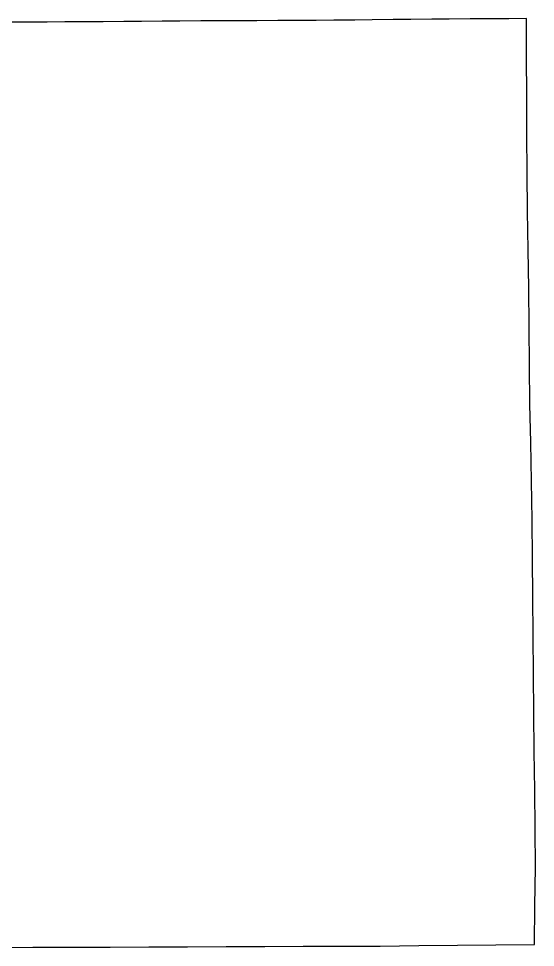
# Model space of a CAD drawing. Extents: x 6438959 to 7279357, y 1424492 to 2039161.
# Drawn here: x 6799481 to 6817190, y 1732644 to 1764449 of the extents above; entities that cross this region are included whole.
import ezdxf

# ---------------------------------------------------------------- set-up
doc = ezdxf.new("R2010")
doc.units = 21
doc.layers.add('PLSS_TWP', color=7, linetype='Continuous')

msp = doc.modelspace()

# ---------------------------------------------------------------- linework, layer by layer
at = {"layer": 'PLSS_TWP'}
for points in [[(6798642, 1732644), (6799967, 1732648), (6801292, 1732652), (6802617, 1732655), (6803942, 1732659), (6805267, 1732669), (6806592, 1732678), (6806592, 1732678), (6807913, 1732681), (6809234, 1732684), (6810554, 1732687), (6811875, 1732689), (6811875, 1732689), (6813195, 1732704), (6814515, 1732720), (6815836, 1732732), (6817156, 1732744), (6817173, 1734063), (6817190, 1735382), (6817177, 1736707), (6817164, 1738031), (6817151, 1739355), (6817138, 1740678), (6817125, 1742001), (6817113, 1743324), (6817099, 1744644), (6817085, 1745964), (6817073, 1747288), (6817060, 1748613), (6817028, 1749932), (6816996, 1751251), (6816987, 1752573), (6816977, 1753894), (6816959, 1755213), (6816940, 1756532), (6816921, 1757851), (6816903, 1759170), (6816900, 1760490), (6816898, 1761809), (6816889, 1763129), (6816880, 1764449)], [(6798642, 1732644), (6799967, 1732648), (6801292, 1732652), (6802617, 1732655), (6803942, 1732659), (6805267, 1732669), (6806592, 1732678), (6806592, 1732678), (6807913, 1732681), (6809234, 1732684), (6810554, 1732687), (6811875, 1732689), (6811875, 1732689), (6813195, 1732704), (6814515, 1732720), (6815836, 1732732), (6817156, 1732744), (6817173, 1734063), (6817190, 1735382), (6817177, 1736707), (6817164, 1738031), (6817151, 1739355), (6817138, 1740678), (6817125, 1742001), (6817113, 1743324), (6817099, 1744644), (6817085, 1745964), (6817073, 1747288), (6817060, 1748613), (6817028, 1749932), (6816996, 1751251), (6816987, 1752573), (6816977, 1753894), (6816959, 1755213), (6816940, 1756532), (6816921, 1757851), (6816903, 1759170), (6816900, 1760490), (6816898, 1761809), (6816889, 1763129), (6816880, 1764449)], [(6816880, 1764449), (6816273, 1764445), (6815558, 1764440), (6814954, 1764436), (6814238, 1764431), (6813635, 1764428), (6812916, 1764419), (6812316, 1764412), (6811596, 1764404), (6810997, 1764399), (6810278, 1764392), (6809679, 1764387), (6808960, 1764380), (6808360, 1764379), (6807642, 1764377), (6807041, 1764376), (6806324, 1764374), (6805723, 1764369), (6805010, 1764363), (6804406, 1764358), (6803696, 1764352), (6803089, 1764348), (6802381, 1764342), (6801772, 1764337), (6801065, 1764332), (6800455, 1764329), (6799743, 1764326), (6799134, 1764323)], [(6816880, 1764449), (6816273, 1764445), (6815558, 1764440), (6814954, 1764436), (6814238, 1764431), (6813635, 1764428), (6812916, 1764419), (6812316, 1764412), (6811596, 1764404), (6810997, 1764399), (6810278, 1764392), (6809679, 1764387), (6808960, 1764380), (6808360, 1764379), (6807642, 1764377), (6807041, 1764376), (6806324, 1764374), (6805723, 1764369), (6805010, 1764363), (6804406, 1764358), (6803696, 1764352), (6803089, 1764348), (6802381, 1764342), (6801772, 1764337), (6801065, 1764332), (6800455, 1764329), (6799743, 1764326), (6799134, 1764323)]]:
    msp.add_lwpolyline(points, dxfattribs=at)

doc.saveas('drawing.dxf')
